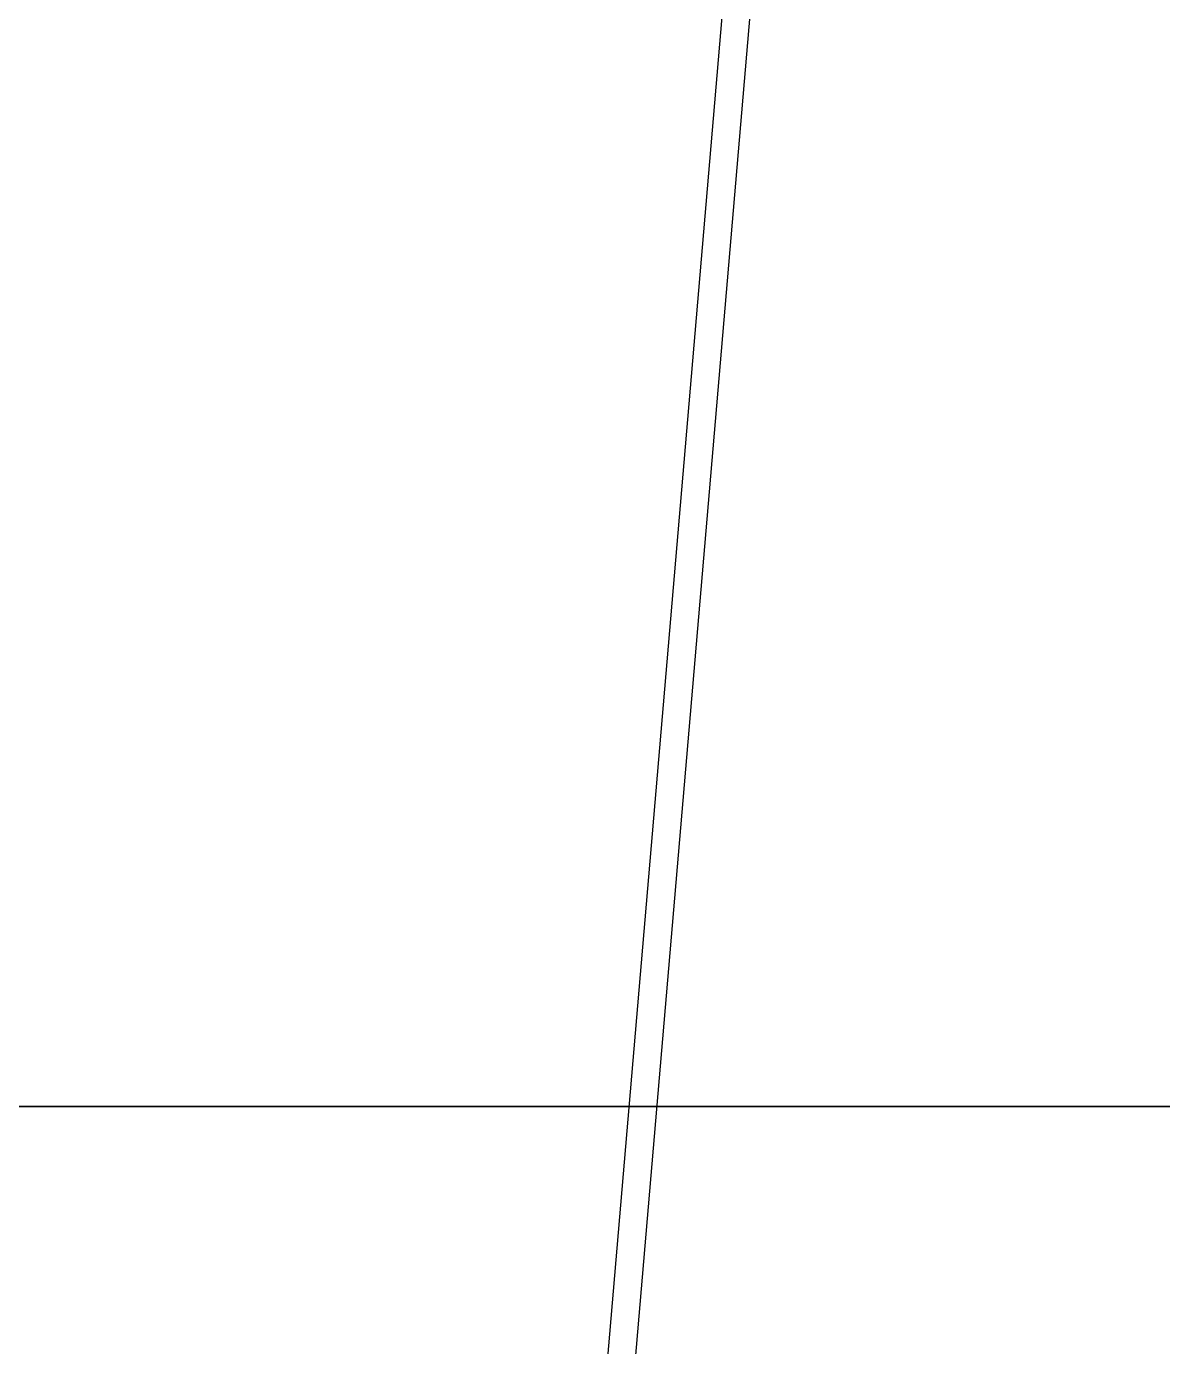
# Model space of a CAD drawing. Header units: millimetres. Extents: x 1263 to 2085, y 1308 to 1444.
# Drawn here: x 1832.439 to 1833.41, y 1390.615 to 1391.745 of the extents above; entities that cross this region are included whole.
import ezdxf

# ---------------------------------------------------------------- set-up
doc = ezdxf.new("R2010")
doc.units = ezdxf.units.MM
doc.linetypes.add('DASHDOT', pattern=[25.4, 12.7, -6.35, 0, -6.35])
doc.layers.add('1- 09', color=2, linetype='Continuous')
doc.layers.add('ejes', color=140, linetype='DASHDOT')
doc.layers.add('hatch', color=9, linetype='Continuous', lineweight=0)

msp = doc.modelspace()

# ---------------------------------------------------------------- linework, layer by layer
at = {"layer": '1- 09', "lineweight": 25, "transparency": 33554687}
for points in [[(1833.32028, 1395.11751), (1832.67258, 1387.51877)], [(1833.34397, 1395.11751), (1832.69627, 1387.51877)]]:
    msp.add_lwpolyline(points, dxfattribs=at)
at = {"layer": 'ejes', "transparency": 33554687}
msp.add_line((1832.56662, 1407.50137), (1832.56662, 1387.62051), dxfattribs=at)
at = {"layer": 'hatch', "lineweight": 25, "transparency": 33554687}
for points in [[(1857.18282, 1390.82052), (1857.19073, 1397.89793), (1832.3487, 1396.03379), (1832.3487, 1390.82052), (1857.18282, 1390.82052)], [(1832.24598, 1390.82052), (1832.24598, 1387.61356), (1857.18279, 1387.61356), (1857.18279, 1390.82052), (1832.24598, 1390.82052)], [(1832.37239, 1390.82052), (1857.18282, 1390.82052)]]:
    msp.add_lwpolyline(points, dxfattribs=at)

doc.saveas('drawing.dxf')
